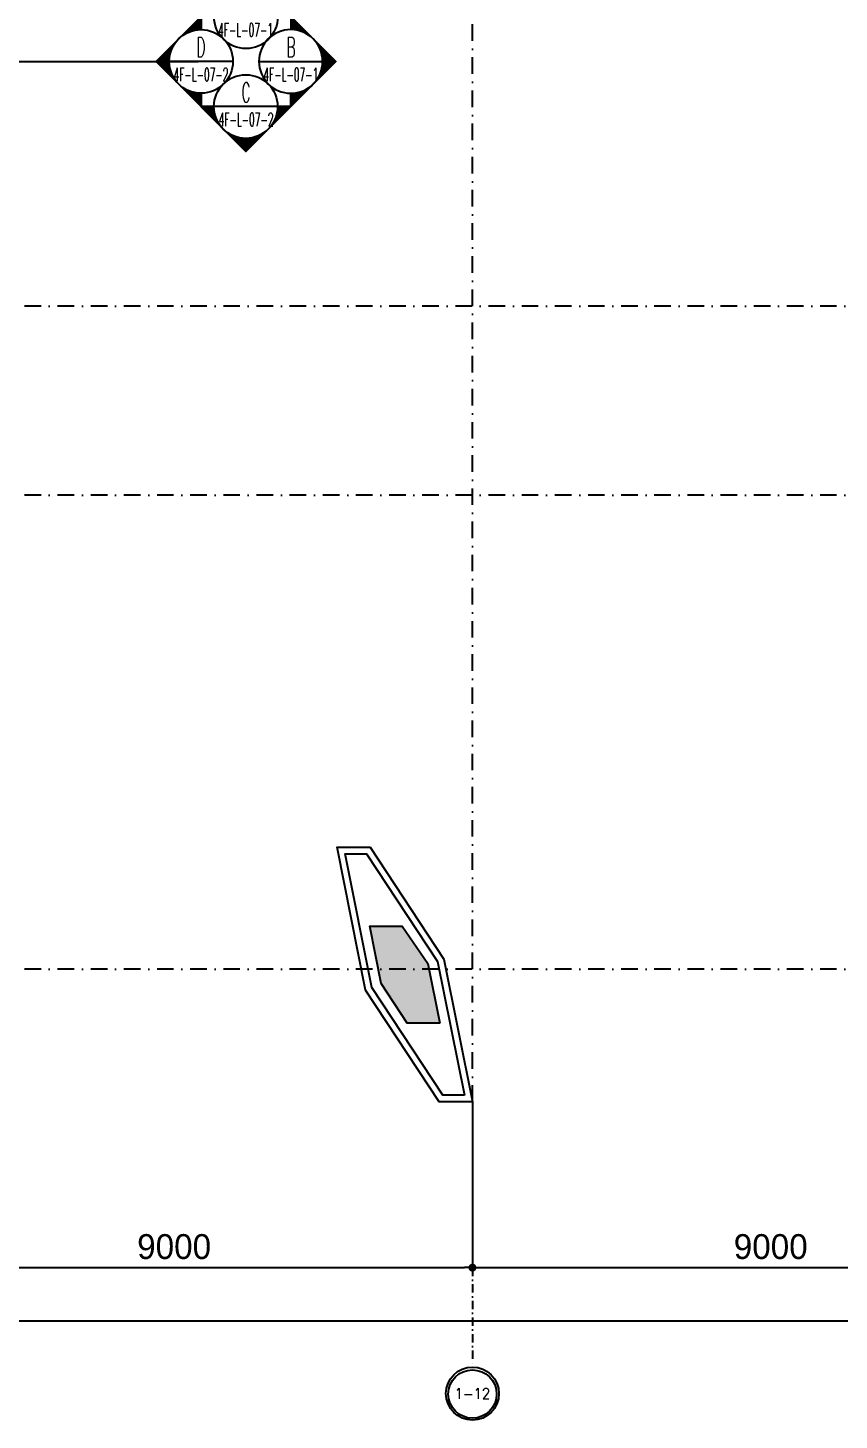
# Model space of a CAD drawing. Extents: x -354516 to 794396, y -401250 to -150594.
# Drawn here: x 24793 to 37032, y -401250 to -380252 of the extents above; entities that cross this region are included whole.
import ezdxf
from ezdxf.enums import TextEntityAlignment as Align

# ---------------------------------------------------------------- set-up
doc = ezdxf.new("R2010")
doc.units = 0
doc.header["$LTSCALE"] = 1000
doc.header["$MEASUREMENT"] = 0
doc.linetypes.add('DASHDOT2', pattern=[0.5, 0.25, -0.125, 0, -0.125])
doc.linetypes.add('DOTE', pattern=[2.4200000000000004, 2, -0.2, 0.02, -0.2])
for name, color, linetype in [('5', 5, 'Continuous'), ('A-轴线1', 1, 'DOTE'), ('AXIS', 35, 'Continuous'), ('AXIS_TEXT', 7, 'Continuous'), ('A填-灰度80', 252, 'Continuous'), ('A标-文字', 7, 'Continuous'), ('A标-索引', 3, 'Continuous'), ('P-完成面', 4, 'Continuous'), ('text', 7, 'Continuous'), ('WALL', 2, 'Continuous'), ('墙体', 7, 'Continuous')]:
    doc.layers.add(name, color=color, linetype=linetype)
doc.styles.add('_TCH_AXIS', font='COMPLEX', dxfattribs={"bigfont": 'GBCBIG'})
doc.styles.add('COMPLEX', font='COMPLEX')
doc.styles.add('DIM', font='SimSun.ttf', dxfattribs={"width": 0.7})
doc.styles.add('HT', font='romant.shx', dxfattribs={"width": 0.8, "bigfont": 'tjhts.shx'})
doc.styles.add('Word-n', font='stylu.ttf')
doc.dimstyles.new('1-150', dxfattribs={"dimscale": 150, "dimtxt": 2.5, "dimasz": 0.8, "dimexe": 0.8, "dimexo": 0, "dimgap": 0.8, "dimtad": 1, "dimdec": 0, "dimzin": 0, "dimdsep": 46, "dimtxsty": 'Word-n', "dimblk": 'DOT', "dimcen": 0, "dimclrd": 137, "dimclre": 137, "dimclrt": 35, "dimadec": 4, "dimazin": 0, "dimtfac": 1, "dimtdec": 0, "dimtofl": 0, "dimtmove": 2, "dimatfit": 3, "dimldrblk": 'A', "dimfxl": 0, "dimtolj": 1, "dimtzin": 0, "dimarcsym": 0})
doc.dimstyles.new('DIM', dxfattribs={"dimtxt": 2.5, "dimasz": 1, "dimexe": 1, "dimexo": 1, "dimgap": 1, "dimtad": 1, "dimdec": 0, "dimzin": 0, "dimdsep": 46, "dimtxsty": 'DIM', "dimblk": 'ARCHTICK', "dimcen": 0, "dimclrd": 5, "dimclre": 5, "dimclrt": 35, "dimadec": 0, "dimazin": 0, "dimtfac": 0.5, "dimtdec": 0, "dimtix": 1, "dimtmove": 2, "dimatfit": 2, "dimldrblk": 'A', "dimfxl": 0, "dimtolj": 1, "dimtzin": 0, "dimlwd": -1, "dimlwe": -1, "dimarcsym": 0})

# ---------------------------------------------------------------- blocks, each defined once
blk = doc.blocks.new('_AXISO')
blk.add_circle((0, 0), 0.5)
at = {"layer": 'AXIS_TEXT', "style": 'COMPLEX', "width": 1.041666666666666}
blk.add_attdef('A', text='', height=0.56, dxfattribs=at).set_placement((-0.25, -0.28), (0.25, -0.28), align=Align.FIT)
blk = doc.blocks.new('_Dot')
at = {"color": 0, "linetype": 'ByBlock', "lineweight": -2}
blk.add_line((-0.5, 0), (-1, 0), dxfattribs=at)
at = {"color": 0, "linetype": 'ByBlock', "const_width": 0.5}
blk.add_lwpolyline([(-0.25, 0, 1), (0.25, 0, 1)], format="xyb", close=True, dxfattribs=at)
blk = doc.blocks.new('*D210')
at = {"layer": 'Defpoints', "color": 0}
for p in [(-4563.616493283392, -11413.45929482812), (97436.38350671656, -11413.45929482812), (97436.38350671656, -14713.45929482812)]:
    blk.add_point(p, dxfattribs=at)
at = {"layer": '墙体', "color": 137, "lineweight": -2}
for p, q in [((-4563.616493283392, -11413.45929482812), (-4563.616493283392, -14833.45929482812)), ((97436.38350671656, -11413.45929482812), (97436.38350671656, -14833.45929482812)), ((-4443.616493283392, -14713.45929482812), (97316.38350671656, -14713.45929482812))]:
    blk.add_line(p, q, dxfattribs=at)
at = {"layer": '墙体', "color": 137, "lineweight": -2, "xscale": 120, "yscale": 120, "zscale": 120, "rotation": 180}
blk.add_blockref('_Dot', (-4563.616493283392, -14713.45929482812), dxfattribs=at)
at = {"layer": '墙体', "color": 137, "lineweight": -2, "xscale": 120, "yscale": 120, "zscale": 120}
blk.add_blockref('_Dot', (97436.38350671656, -14713.45929482812), dxfattribs=at)
at = {"layer": '墙体', "color": 35, "insert": (46436.38350671659, -14399.23345295403), "char_height": 375, "attachment_point": 5, "style": 'Word-n'}
blk.add_mtext('\\A1;102000', dxfattribs=at)
blk = doc.blocks.new('A')
at = {"color": 134}
for p, q in [((-0.3688396396728422, 3.638e-12), (-2.127066897330223, 0)), ((-1.435067392276323, 1.147654099946521), (-1.089590771724032, 1.437450103912849)), ((-1.435067392276323, 1.147654099946521), (-0.3688396396728422, 0)), ((-1.435067392276323, -1.147654099946521), (-0.3688396396728422, 0)), ((-1.089590771724032, 1.437450103912849), (0, 0)), ((-1.089590771724032, -1.437450103912849), (0, 0)), ((-1.435067392276323, -1.147654099946521), (-1.089590771724032, -1.437450103912849))]:
    blk.add_line(p, q, dxfattribs=at)
for points in [[(-1.435067392276323, 1.147654099946521), (-1.089590771724032, 1.437450103912849), (-0.3688396396728422, 0), (0, 0)], [(-1.435067392276323, -1.147654099946521), (-1.089590771724032, -1.437450103912849), (-0.3688396396728422, 0), (0, 0)]]:
    blk.add_solid(points, dxfattribs=at)
blk = doc.blocks.new('*D219')
at = {"layer": 'Defpoints', "color": 0}
for p in [(64436.38350671661, -11413.45929482812), (73436.38350671661, -11413.45929482812), (73436.38350671661, -13913.45929482812)]:
    blk.add_point(p, dxfattribs=at)
at = {"layer": '墙体', "color": 137, "lineweight": -2}
for p, q in [((64436.38350671661, -11413.45929482812), (64436.38350671661, -14033.45929482812)), ((73436.38350671661, -11413.45929482812), (73436.38350671661, -14033.45929482812)), ((64556.38350671661, -13913.45929482812), (73316.38350671661, -13913.45929482812))]:
    blk.add_line(p, q, dxfattribs=at)
at = {"layer": '墙体', "color": 137, "lineweight": -2, "xscale": 120, "yscale": 120, "zscale": 120, "rotation": 180}
blk.add_blockref('_Dot', (64436.38350671661, -13913.45929482812), dxfattribs=at)
at = {"layer": '墙体', "color": 137, "lineweight": -2, "xscale": 120, "yscale": 120, "zscale": 120}
blk.add_blockref('_Dot', (73436.38350671661, -13913.45929482812), dxfattribs=at)
at = {"layer": '墙体', "color": 35, "insert": (68936.38350671661, -13598.40988047966), "char_height": 375, "attachment_point": 5, "style": 'Word-n'}
blk.add_mtext('\\A1;9000', dxfattribs=at)
blk = doc.blocks.new('*D220')
at = {"layer": 'Defpoints', "color": 0}
for p in [(73436.38350671661, -11413.45929482812), (82436.38350671658, -11413.45929482812), (82436.38350671658, -13913.45929482812)]:
    blk.add_point(p, dxfattribs=at)
at = {"layer": '墙体', "color": 137, "lineweight": -2}
for p, q in [((73436.38350671661, -11413.45929482812), (73436.38350671661, -14033.45929482812)), ((82436.38350671658, -11413.45929482812), (82436.38350671658, -14033.45929482812)), ((73556.38350671661, -13913.45929482812), (82316.38350671658, -13913.45929482812))]:
    blk.add_line(p, q, dxfattribs=at)
at = {"layer": '墙体', "color": 137, "lineweight": -2, "xscale": 120, "yscale": 120, "zscale": 120, "rotation": 180}
blk.add_blockref('_Dot', (73436.38350671661, -13913.45929482812), dxfattribs=at)
at = {"layer": '墙体', "color": 137, "lineweight": -2, "xscale": 120, "yscale": 120, "zscale": 120}
blk.add_blockref('_Dot', (82436.38350671658, -13913.45929482812), dxfattribs=at)
at = {"layer": '墙体', "color": 35, "insert": (77936.3835067166, -13598.40988047966), "char_height": 375, "attachment_point": 5, "style": 'Word-n'}
blk.add_mtext('\\A1;9000', dxfattribs=at)
blk = doc.blocks.new('A$C60322C3B')
at = {"layer": 'A标-索引'}
h = blk.add_hatch(dxfattribs=at)
h.set_pattern_fill('ANSI31', color=3, scale=10, style=0)
h.set_pattern_definition([(45, (-499755.9274758964, -166059.0656559148), (-11.22532015133644, 11.22532015133644), [])])
edge = h.paths.add_edge_path()
edge.add_line((-451.4783820866141, 452.4577604662627), (-904.284684085229, -0.3485404054517858))
edge.add_line((-904.2846840852872, -0.3485404053935781), (-639.0368938521133, -0.3485407547559589))
edge.add_ellipse((1.327918718568981, -0.3485415987670422), major_axis=(-0.4054723741044724, 640.3646842939327), ratio=0.9999999998537377, start_angle=404.963720827264, end_angle=449.9637208272668, ccw=False)
edge = h.paths.add_edge_path()
edge.add_line((1.327919911826029, 905.2640613380354), (-451.4783820866141, 452.4577604662627))
edge.add_ellipse((1.327918718801811, -0.3485415984177962), major_axis=(0.0001325876241709353, 640.3648126643536), ratio=0.9999999998537082, start_angle=315.00001178763426, end_angle=405.00001178762705, ccw=False)
edge.add_line((454.134220717242, 452.4577592734713), (1.327919911767822, 905.2640613380936))
edge = h.paths.add_edge_path()
edge.add_line((906.9405215231236, -0.3485427916748449), (454.1342207171838, 452.4577592734131))
edge.add_ellipse((1.327918719034642, -0.3485415987670422), major_axis=(-0.1922822936071592, 640.3647837962156), ratio=0.9999999998534758, start_angle=269.9827957249632, end_angle=314.9827957249526, ccw=False)
edge.add_line((641.6927312898915, -0.3485424417303875), (906.94052152324, -0.3485427916748449))
at = {"layer": 'A标-索引', "color": 60}
blk.add_line((-904.2846840852872, -0.3485404053935781), (906.9405215231236, -0.3485427910927683), dxfattribs=at)
blk.add_lwpolyline([(906.9405215231236, -0.3485427910927683), (1.327919911593199, 905.2640613380354), (-904.2846840852872, -0.3485404053935781)], dxfattribs=at)
blk.add_circle((0, 0), 640.3648125708895, dxfattribs=at)
at = {"layer": 'A标-文字', "color": 4, "style": 'HT', "width": 0.7}
for tag, p in [('E', (-5.460666131228209, 286.5336820804514)), ('-', (24.09126845281571, -264.1707114572637))]:
    blk.add_attdef(tag, text='', height=350, rotation=0.5956162231914178, dxfattribs=at).set_placement(p, align=Align.MIDDLE_CENTER)
blk = doc.blocks.new('A$C3EF60822')
at = {"layer": 'A填-灰度80'}
h = blk.add_hatch(dxfattribs=at)
h.set_pattern_fill('ANSI31', color=256, scale=10, style=0)
h.set_pattern_definition([(44.99999999999999, (-498751.2942502147, -165054.4324314244), (-11.22532015133644, 11.22532015133644), [])])
edge = h.paths.add_edge_path()
edge.add_line((-452.4577598054893, 451.4783826828934), (0.348541596555151, 904.2846840849379))
edge.add_line((0.3485415964532876, 904.2846840848797), (0.3485415964532876, 639.0368938516767))
edge.add_ellipse((0.3485415966715664, -1.327918719151057), major_axis=(-452.806301402132, 452.8063014021317), ratio=0.999999999999968, start_angle=-44.9999999999853, end_angle=1.103016363531548e-11)
edge = h.paths.add_edge_path()
edge.add_line((-905.2640612074174, -1.327918719442096), (-452.4577598055475, 451.478382682777))
edge.add_ellipse((0.3485415964387357, -1.327918719151057), major_axis=(-452.8063014020444, 452.8063014020444), ratio=0.9999999999999679, start_angle=0, end_angle=89.99999999999818)
edge.add_line((-452.4577598054893, -454.1342201211955), (-905.2640612073592, -1.327918719354784))
edge = h.paths.add_edge_path()
edge.add_line((0.348541596904397, -906.9405215235893), (-452.457759805664, -454.1342201211664))
edge.add_ellipse((0.3485415966715664, -1.327918719267473), major_axis=(452.8063014021027, 452.8063014021026), ratio=0.9999999999999467, start_angle=179.9999999999779, end_angle=224.9999999999807)
edge.add_line((0.3485415964387357, -641.6927312901244), (0.3485415969626047, -906.9405215235893))
at = {"color": 60}
for p, q in [((0.3485415964532876, 904.2846840848797), (0.2468180223368108, 640.3647650049534)), ((640.3648125708569, 3.403984010219574e-07), (-640.3648125708569, -3.403984010219574e-07)), ((0.3485415964387357, -906.9405215235893), (0, -640.3648125708569))]:
    blk.add_line(p, q, dxfattribs=at)
for points in [[(0.3485415964387357, -906.9405215235893), (-905.2640612074174, -1.327918719034642), (0.3485415964532876, 904.2846840848797)], [(0.3485415964532876, 904.2846840848797), (0.3485415964387357, 640.3647177177481)], [(0.3485415964387357, -640.3647177177481), (0.3485415964387357, -906.9405215235893)]]:
    blk.add_lwpolyline(points, dxfattribs=at)
blk.add_circle((0, 0), 640.3648125708894, dxfattribs=at)
at = {"layer": 'A标-文字', "color": 4, "style": 'HT', "width": 0.7}
for tag, p in [('X', (150.9757389156131, 346.4964550924499)), ('XX', (337.5704697009757, -202.5753468793408))]:
    blk.add_attdef(tag, text='', height=350, rotation=0.5956162215543248, dxfattribs=at).set_placement(p, align=Align.MIDDLE_CENTER)
blk = doc.blocks.new('_ArchTick')
at = {"color": 0, "linetype": 'ByBlock', "const_width": 0.4}
blk.add_lwpolyline([(-0.5, -0.5), (0.5, 0.5)], dxfattribs=at)
blk = doc.blocks.new('GRID')
at = {"layer": '5', "color": 250, "ltscale": 2}
blk.add_circle((73436.38350671677, -15819.34276685426), 364.5577883781389, dxfattribs=at)
at = {"layer": '墙体', "color": 250, "linetype": 'DASHDOT2', "lineweight": -3}
for p, q in [((73436.3835067166, -11413.45929482812), (73436.38350671664, 30586.54070517188)), ((107436.3835067166, 586.5407051718794), (-19063.61649328339, 586.5407051718794)), ((107436.3835067166, -2263.459294828121), (-19063.61649328339, -2263.459294828121)), ((107436.3835067166, -9413.45929482812), (-19063.61649328339, -9413.45929482812))]:
    blk.add_line(p, q, dxfattribs=at)
at = {"layer": '墙体', "color": 35, "linetype": 'DASHDOT2', "ltscale": 0.5}
blk.add_line((73436.38350671661, -11413.45929482812), (73436.38350671661, -15413.45929482812), dxfattribs=at)
at = {"layer": 'AXIS'}
ref = blk.add_blockref('_AXISO', (73436.38350671661, -15813.45929482812), dxfattribs=dict(at, xscale=800, yscale=800, zscale=800))
ref.add_attrib('A', '1-12', dxfattribs={"layer": 'AXIS_TEXT', "height": 160.9148159171534, "style": '_TCH_AXIS'}).set_placement((73168.19214685468, -15893.9167027867), (73704.57486657854, -15893.9167027867), align=Align.FIT)
at = {"layer": '墙体', "color": 137}
for p1, p2, distance, picture, middle in [((-4563.616493283392, -11413.45929482812), (97436.38350671656, -11413.45929482812), -3300.0000000000005, '*D210', (46436.38350671659, -14399.23345295403)), ((64436.38350671661, -11413.45929482812), (73436.38350671661, -11413.45929482812), -2500, '*D219', (68936.38350671661, -13598.40988047966)), ((73436.38350671661, -11413.45929482812), (82436.38350671658, -11413.45929482812), -2500, '*D220', (77936.3835067166, -13598.40988047966))]:
    dim = blk.add_aligned_dim(p1=p1, p2=p2, distance=distance, dimstyle='1-150', dxfattribs=at)
    dim.commit()
    dim.dimension.update_dxf_attribs({"geometry": picture, "text_midpoint": middle})

msp = doc.modelspace()

# ---------------------------------------------------------------- hatches: boundary and pattern name
at = {"layer": 'WALL'}
h = msp.add_hatch(color=250, dxfattribs=at)
h.dxf.hatch_style = 1
h.paths.add_polyline_path([(-29950.66717451811, -393798.6084399223), (-30442.08965487613, -393798.6084399223), (-30827.9653611192, -394364.0463347293), (-31007.34261023056, -395261.1499238014), (-30513.43032012981, -395261.1499238014), (-30123.85102552176, -394664.3841423988)])
h.paths.add_polyline_path([(-19661.49704533727, -394364.0461168147), (-20047.37275158034, -393798.6082220078), (-20538.79523193836, -393798.6082220078), (-20365.61138093472, -394664.3839244843), (-19976.03208632665, -395261.1497058868), (-19482.11979622591, -395261.1497058868)])
h.paths.add_polyline_path([(-7986.249183952808, -393798.6083307266), (-8477.671664310834, -393798.6083307266), (-8863.5473705539, -394364.0462255336), (-9042.924619665268, -395261.1498146057), (-8549.012329564513, -395261.1498146057), (-8159.433034956452, -394664.3840332031)])
h.paths.add_polyline_path([(8863.538110912741, -394364.0461168147), (8477.662404669667, -393798.6082220078), (7986.239924311631, -393798.6082220078), (8159.423775315292, -394664.3839244843), (8549.00306992334, -395261.1497058868), (9042.915360024097, -395261.1497058868)])
h.paths.add_polyline_path([(20538.78597217798, -393798.6083316803), (20047.36349181995, -393798.6083316803), (19661.48778557689, -394364.0462264873), (19482.11053646552, -395261.1498155594), (19976.02282656627, -395261.1498155594), (20365.60212117433, -394664.3840341568)])
h.paths.add_polyline_path([(30827.95607972235, -394364.0461168147), (30442.08037347927, -393798.6082220078), (29950.65789312124, -393798.6082220078), (30123.84174412488, -394664.3839244843), (30513.42103873296, -395261.1497058868), (31007.3333288337, -395261.1497058868)])

# ---------------------------------------------------------------- linework, layer by layer
at = {"layer": 'P-完成面'}
for points in [[(31499.99071854213, -396449.9997771131), (30999.99071854213, -396449.9997771131), (29888.76840424526, -394763.7637524277), (29457.89580792177, -392609.757921186), (29957.89580810058, -392609.757921186), (31069.27760761965, -394295.8942403465), (31499.99071854213, -396449.9997771131)], [(31378.01632489939, -396349.9997771131), (31053.85238253488, -396349.9997771131), (29983.00016657135, -394725.0237840648), (29579.88016474654, -392709.757921186), (29904.04015008663, -392709.757921186), (30975.04450540326, -394334.6354765499)]]:
    msp.add_lwpolyline(points, close=True, dxfattribs=at)
at = {"layer": 'WALL', "color": 0}
msp.add_lwpolyline([(31007.3333288337, -395261.1497058868), (30513.42103873295, -395261.1497058868), (30123.84174412489, -394664.3839244843), (29950.65789312124, -393798.6082220078), (30442.08037347927, -393798.6082220078), (30827.95607972234, -394364.0461168147)], close=True, dxfattribs=at)

# ---------------------------------------------------------------- block references
at = {"layer": 'A-轴线1'}
msp.add_blockref('GRID', (-41936.38350665566, -385036.5407097827), dxfattribs=at)
at = {"layer": 'A标-索引'}
ref = msp.add_blockref('A$C60322C3B', (28082.9321669403, -380084.5058201342), dxfattribs=dict(at, xscale=0.75, yscale=0.75, zscale=0.75))
ref.add_attrib('XX', '4F-L-07-1', dxfattribs={"layer": 'text', "color": 4, "height": 200, "style": 'HT', "width": 0.5}).set_placement((28077.87308278098, -380282.6338537271), align=Align.MIDDLE_CENTER)
ref.add_attrib('X', 'A', dxfattribs={"layer": 'text', "color": 4, "height": 300, "style": 'HT', "width": 0.5}).set_placement((28078.83666734188, -379869.6055585739), align=Align.MIDDLE_CENTER)
ref = msp.add_blockref('A$C3EF60822', (27406.79674290163, -380759.0548148443), dxfattribs=dict(at, xscale=0.75, yscale=0.75, zscale=0.75))
ref.add_attrib('XX', '4F-L-07-2', dxfattribs={"layer": 'text', "color": 4, "height": 200, "style": 'HT', "width": 0.5}).set_placement((27405.56139221136, -380957.1828484372), align=Align.MIDDLE_CENTER)
ref.add_attrib('X', 'D', dxfattribs={"layer": 'text', "color": 4, "height": 300, "style": 'HT', "width": 0.5}).set_placement((27402.70124330321, -380544.1545532839), align=Align.MIDDLE_CENTER)
ref = msp.add_blockref('A$C3EF60822', (28759.06759097897, -380759.0548148443), dxfattribs=dict(at, xscale=-0.75, yscale=0.75, zscale=0.75))
ref.add_attrib('XX', '4F-L-07-1', dxfattribs={"layer": 'text', "color": 4, "height": 200, "style": 'HT', "width": 0.5}).set_placement((28760.30294166923, -380957.1828484372), align=Align.MIDDLE_CENTER)
ref.add_attrib('X', 'B', dxfattribs={"layer": 'text', "color": 4, "height": 300, "style": 'HT', "width": 0.5}).set_placement((28763.16309057739, -380544.1545532839), align=Align.MIDDLE_CENTER)
ref = msp.add_blockref('A$C60322C3B', (28080.59267171768, -381439.521611291), dxfattribs=dict(at, xscale=0.75, yscale=0.75, zscale=0.75, rotation=180))
ref.add_attrib('XX', '4F-L-07-2', dxfattribs={"layer": 'text', "color": 4, "height": 200, "rotation": 2.668042644536231e-08, "style": 'HT', "width": 0.5}).set_placement((28085.65175567444, -381633.0392412741), align=Align.MIDDLE_CENTER)
ref.add_attrib('X', 'C', dxfattribs={"layer": 'text', "color": 4, "height": 300, "rotation": 2.668042644536231e-08, "style": 'HT', "width": 0.5}).set_placement((28084.6881714097, -381225.6188249136), align=Align.MIDDLE_CENTER)

# ---------------------------------------------------------------- leaders
at = {"layer": 'A标-索引', "color": 3}
msp.add_leader([(18632.79968920304, -380760.0507538836), (27360.91171901756, -380760.0507538836)], dimstyle='DIM', override={"dimasz": 100, "dimgap": 1, "dimtad": 0, "dimclrd": 256}, dxfattribs=at)

doc.saveas('drawing.dxf')
